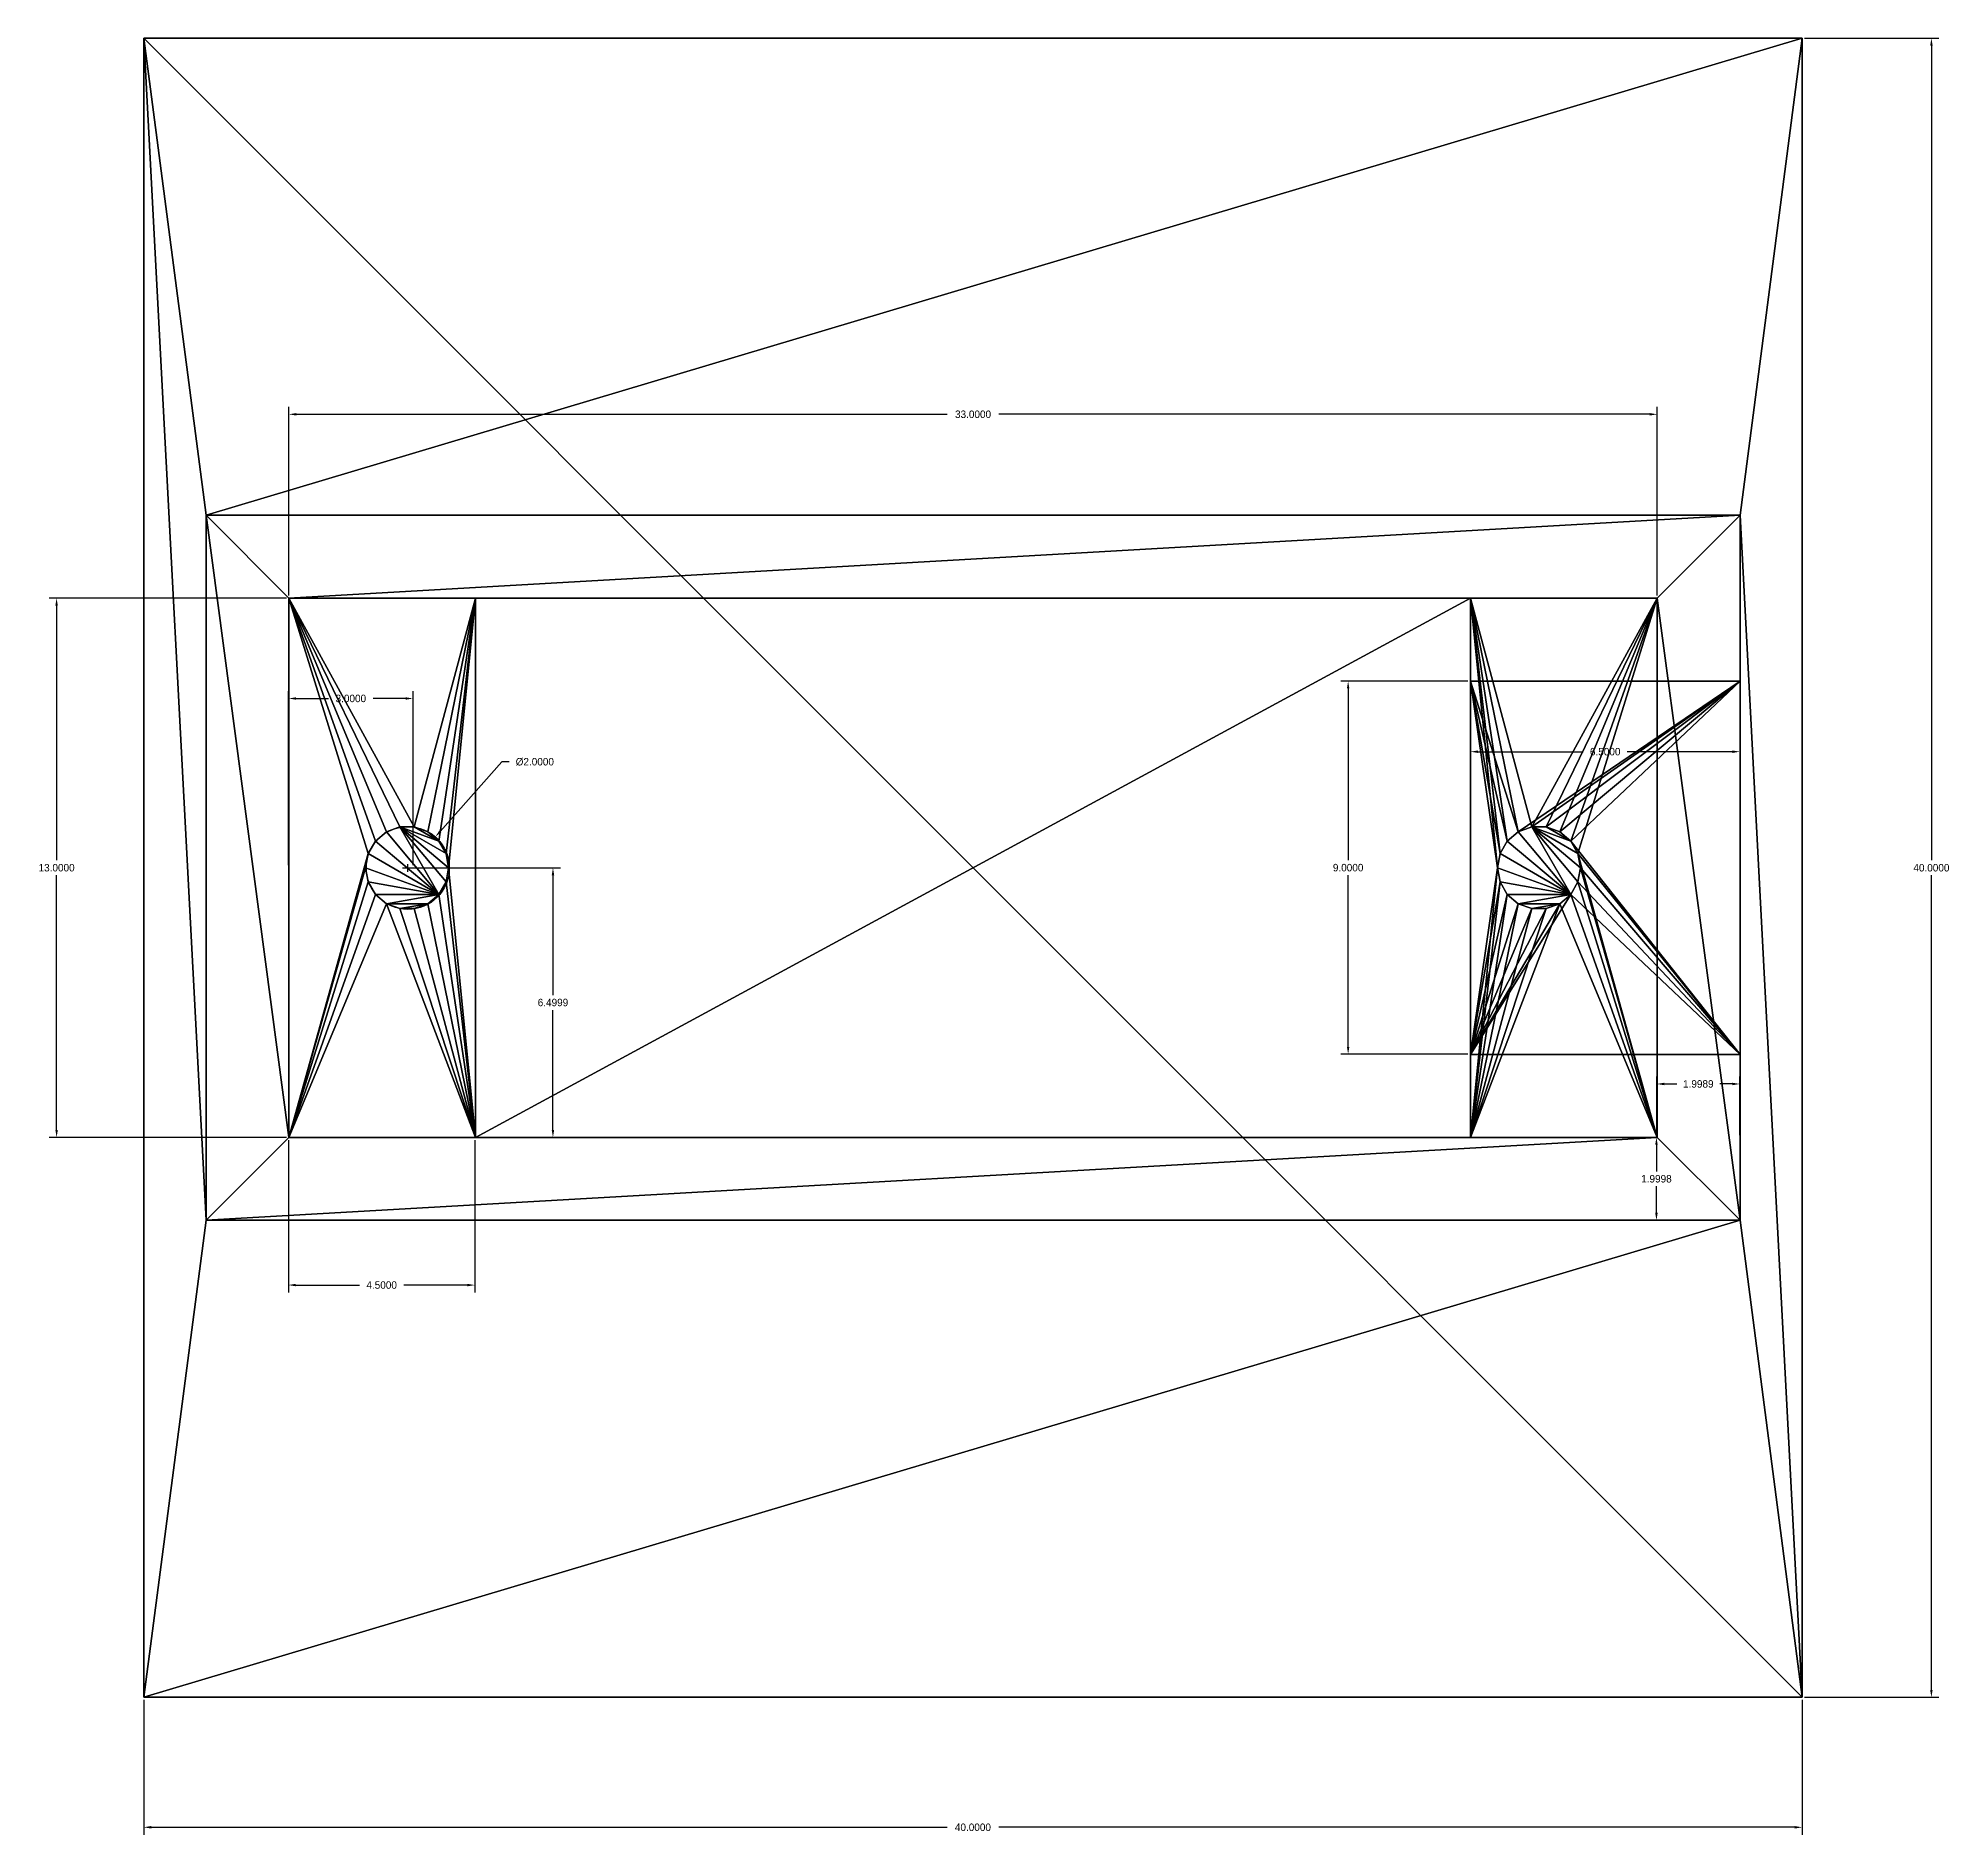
# Model space of a CAD drawing. Header units: millimetres. Extents: x -22.5 to 23.6, y -23.3 to 20.
import ezdxf

# ---------------------------------------------------------------- set-up
doc = ezdxf.new("R2010")
doc.units = ezdxf.units.MM
doc.header["$MEASUREMENT"] = 0
doc.layers.add('Default', color=7, linetype='Continuous', true_color=0x000000)
doc.layers.add('Layer001', color=7, linetype='Continuous', true_color=0x068706)
doc.dimstyles.get("Standard").update_dxf_attribs({"dimtxt": 0.18, "dimasz": 0.18, "dimexe": 0.18, "dimexo": 0.0625, "dimgap": 0.09, "dimtad": 0, "dimtih": 1, "dimtoh": 1, "dimdec": 4, "dimzin": 0, "dimdsep": 46, "dimtxsty": 'Standard', "dimcen": 0.09, "dimadec": 0, "dimazin": 0, "dimtfac": 1, "dimtdec": 4, "dimtofl": 0, "dimtmove": 0, "dimatfit": 3, "dimfxl": 0, "dimtolj": 1, "dimtzin": 0, "dimarcsym": 0})

# ---------------------------------------------------------------- blocks, each defined once
blk = doc.blocks.new('*D1')
at = {"layer": 'Default', "color": 0, "lineweight": -2}
for p, q in [((-16.507, 0.062), (-16.507, 4.261)), ((-13.507, 0.062), (-13.507, 4.261)), ((-16.327, 4.081), (-15.543, 4.081)), ((-13.687, 4.081), (-14.471, 4.081))]:
    blk.add_line(p, q, dxfattribs=at)
at = {"layer": 'Default', "color": 0}
for points in [[(-16.327, 4.111), (-16.327, 4.051), (-16.507, 4.081)], [(-13.687, 4.051), (-13.687, 4.111), (-13.507, 4.081)]]:
    blk.add_solid(points, dxfattribs=at)
at = {"layer": 'Defpoints', "color": 0}
for p in [(-13.507, 4.081), (-16.507, -0.001), (-13.507, -0.001)]:
    blk.add_point(p, dxfattribs=at)
at = {"layer": 'Default', "color": 0, "insert": (-15.007, 4.081), "char_height": 0.18, "attachment_point": 5}
blk.add_mtext('\\A1;3.0000', dxfattribs=at)
blk = doc.blocks.new('*D2')
at = {"layer": 'Default', "color": 0, "lineweight": -2}
for p, q in [((-13.761, 0), (-9.952, 0)), ((-10.132, -0.18), (-10.132, -3.07)), ((-10.132, -6.32), (-10.132, -3.43)), ((-13.761, -6.5), (-9.952, -6.5))]:
    blk.add_line(p, q, dxfattribs=at)
at = {"layer": 'Default', "color": 0}
for points in [[(-10.102, -0.18), (-10.162, -0.18), (-10.132, 0)], [(-10.162, -6.32), (-10.102, -6.32), (-10.132, -6.5)]]:
    blk.add_solid(points, dxfattribs=at)
at = {"layer": 'Defpoints', "color": 0}
for p in [(-13.824, 0), (-10.132, 0), (-13.824, -6.5)]:
    blk.add_point(p, dxfattribs=at)
at = {"layer": 'Default', "color": 0, "insert": (-10.132, -3.25), "char_height": 0.18, "attachment_point": 5}
blk.add_mtext('\\A1;6.4999', dxfattribs=at)
blk = doc.blocks.new('*D3')
at = {"layer": 'Default', "color": 0, "lineweight": -2}
for p, q in [((-16.514, -6.571), (-16.514, -10.242)), ((-12.014, -6.571), (-12.014, -10.242)), ((-16.334, -10.062), (-14.8, -10.062)), ((-12.194, -10.062), (-13.729, -10.062))]:
    blk.add_line(p, q, dxfattribs=at)
at = {"layer": 'Default', "color": 0}
for points in [[(-16.334, -10.032), (-16.334, -10.092), (-16.514, -10.062)], [(-12.194, -10.092), (-12.194, -10.032), (-12.014, -10.062)]]:
    blk.add_solid(points, dxfattribs=at)
at = {"layer": 'Defpoints', "color": 0}
for p in [(-16.514, -6.509), (-12.014, -6.509), (-16.514, -10.062)]:
    blk.add_point(p, dxfattribs=at)
at = {"layer": 'Default', "color": 0, "insert": (-14.264, -10.062), "char_height": 0.18, "attachment_point": 5}
blk.add_mtext('\\A1;4.5000', dxfattribs=at)
blk = doc.blocks.new('*D4')
at = {"layer": 'Default', "color": 0, "lineweight": -2}
for p, q in [((11.997, 4.436), (11.997, 2.618)), ((18.497, 4.436), (18.497, 2.618)), ((12.177, 2.798), (14.716, 2.798)), ((18.317, 2.798), (15.778, 2.798))]:
    blk.add_line(p, q, dxfattribs=at)
at = {"layer": 'Default', "color": 0}
for points in [[(12.177, 2.828), (12.177, 2.768), (11.997, 2.798)], [(18.317, 2.768), (18.317, 2.828), (18.497, 2.798)]]:
    blk.add_solid(points, dxfattribs=at)
at = {"layer": 'Defpoints', "color": 0}
for p in [(11.997, 4.499), (18.497, 4.499), (11.997, 2.798)]:
    blk.add_point(p, dxfattribs=at)
at = {"layer": 'Default', "color": 0, "insert": (15.247, 2.798), "char_height": 0.18, "attachment_point": 5}
blk.add_mtext('\\A1;6.5000', dxfattribs=at)
blk = doc.blocks.new('*D5')
at = {"layer": 'Default', "color": 0, "lineweight": -2}
for p, q in [((16.441, -6.5), (16.303, -6.5)), ((16.483, -6.68), (16.483, -7.32)), ((16.483, -8.32), (16.483, -7.68)), ((16.441, -8.5), (16.303, -8.5))]:
    blk.add_line(p, q, dxfattribs=at)
at = {"layer": 'Default', "color": 0}
for points in [[(16.513, -6.68), (16.453, -6.68), (16.483, -6.5)], [(16.453, -8.32), (16.513, -8.32), (16.483, -8.5)]]:
    blk.add_solid(points, dxfattribs=at)
at = {"layer": 'Defpoints', "color": 0}
for p in [(16.503, -6.5), (16.483, -8.5), (16.503, -8.5)]:
    blk.add_point(p, dxfattribs=at)
at = {"layer": 'Default', "color": 0, "insert": (16.483, -7.5), "char_height": 0.18, "attachment_point": 5}
blk.add_mtext('\\A1;1.9998', dxfattribs=at)
blk = doc.blocks.new('*D6')
at = {"layer": 'Default', "color": 0, "lineweight": -2}
for p, q in [((16.493, -6.451), (16.493, -5.033)), ((18.492, -6.451), (18.492, -5.033)), ((16.673, -5.213), (16.974, -5.213)), ((18.312, -5.213), (18.012, -5.213))]:
    blk.add_line(p, q, dxfattribs=at)
at = {"layer": 'Default', "color": 0}
for points in [[(16.673, -5.183), (16.673, -5.243), (16.493, -5.213)], [(18.312, -5.243), (18.312, -5.183), (18.492, -5.213)]]:
    blk.add_solid(points, dxfattribs=at)
at = {"layer": 'Defpoints', "color": 0}
for p in [(18.492, -5.213), (16.493, -6.514), (18.492, -6.514)]:
    blk.add_point(p, dxfattribs=at)
at = {"layer": 'Default', "color": 0, "insert": (17.493, -5.213), "char_height": 0.18, "attachment_point": 5}
blk.add_mtext('\\A1;1.9989', dxfattribs=at)
blk = doc.blocks.new('*D13')
at = {"layer": 'Default', "color": 0, "lineweight": -2}
for p, q in [((11.931, 4.502), (8.867, 4.502)), ((9.047, 4.322), (9.047, 0.182)), ((9.047, -4.318), (9.047, -0.178)), ((11.931, -4.498), (8.867, -4.498))]:
    blk.add_line(p, q, dxfattribs=at)
at = {"layer": 'Default', "color": 0}
for points in [[(9.077, 4.322), (9.017, 4.322), (9.047, 4.502)], [(9.017, -4.318), (9.077, -4.318), (9.047, -4.498)]]:
    blk.add_solid(points, dxfattribs=at)
at = {"layer": 'Defpoints', "color": 0}
for p in [(9.047, 4.502), (11.994, 4.502), (11.994, -4.498)]:
    blk.add_point(p, dxfattribs=at)
at = {"layer": 'Default', "color": 0, "insert": (9.047, 0.002), "char_height": 0.18, "attachment_point": 5}
blk.add_mtext('\\A1;9.0000', dxfattribs=at)
blk = doc.blocks.new('*D14')
at = {"layer": 'Default', "color": 0, "lineweight": -2}
for p, q in [((20.058, 19.999), (23.295, 19.999)), ((23.115, 19.819), (23.115, 0.179)), ((23.115, -19.821), (23.115, -0.181)), ((20.058, -20.001), (23.295, -20.001))]:
    blk.add_line(p, q, dxfattribs=at)
at = {"layer": 'Default', "color": 0}
for points in [[(23.145, 19.819), (23.085, 19.819), (23.115, 19.999)], [(23.085, -19.821), (23.145, -19.821), (23.115, -20.001)]]:
    blk.add_solid(points, dxfattribs=at)
at = {"layer": 'Defpoints', "color": 0}
for p in [(19.996, 19.999), (23.115, 19.999), (19.996, -20.001)]:
    blk.add_point(p, dxfattribs=at)
at = {"layer": 'Default', "color": 0, "insert": (23.115, -0.001), "char_height": 0.18, "attachment_point": 5}
blk.add_mtext('\\A1;40.0000', dxfattribs=at)
blk = doc.blocks.new('*D15')
at = {"layer": 'Default', "color": 0, "lineweight": -2}
for p, q in [((-20.003, -20.066), (-20.003, -23.315)), ((19.997, -20.066), (19.997, -23.315)), ((-19.823, -23.135), (-0.625, -23.135)), ((19.817, -23.135), (0.618, -23.135))]:
    blk.add_line(p, q, dxfattribs=at)
at = {"layer": 'Default', "color": 0}
for points in [[(-19.823, -23.105), (-19.823, -23.165), (-20.003, -23.135)], [(19.817, -23.165), (19.817, -23.105), (19.997, -23.135)]]:
    blk.add_solid(points, dxfattribs=at)
at = {"layer": 'Defpoints', "color": 0}
for p in [(-20.003, -20.003), (19.997, -20.003), (19.997, -23.135)]:
    blk.add_point(p, dxfattribs=at)
at = {"layer": 'Default', "color": 0, "insert": (-0.003, -23.135), "char_height": 0.18, "attachment_point": 5}
blk.add_mtext('\\A1;40.0000', dxfattribs=at)
blk = doc.blocks.new('*D16')
at = {"layer": 'Default', "color": 0, "lineweight": -2}
for p, q in [((-16.562, 6.5), (-22.284, 6.5)), ((-22.104, 6.32), (-22.104, 0.18)), ((-22.104, -6.32), (-22.104, -0.18)), ((-16.562, -6.5), (-22.284, -6.5))]:
    blk.add_line(p, q, dxfattribs=at)
at = {"layer": 'Default', "color": 0}
for points in [[(-22.074, 6.32), (-22.134, 6.32), (-22.104, 6.5)], [(-22.134, -6.32), (-22.074, -6.32), (-22.104, -6.5)]]:
    blk.add_solid(points, dxfattribs=at)
at = {"layer": 'Defpoints', "color": 0}
for p in [(-22.104, 6.5), (-16.499, 6.5), (-16.499, -6.5)]:
    blk.add_point(p, dxfattribs=at)
at = {"layer": 'Default', "color": 0, "insert": (-22.104, 0), "char_height": 0.18, "attachment_point": 5}
blk.add_mtext('\\A1;13.0000', dxfattribs=at)
blk = doc.blocks.new('*D17')
at = {"layer": 'Default', "color": 0, "lineweight": -2}
for p, q in [((-16.5, 6.562), (-16.5, 11.113)), ((16.5, 6.562), (16.5, 11.113)), ((-16.32, 10.933), (-0.621, 10.933)), ((16.32, 10.933), (0.621, 10.933))]:
    blk.add_line(p, q, dxfattribs=at)
at = {"layer": 'Default', "color": 0}
for points in [[(-16.32, 10.963), (-16.32, 10.903), (-16.5, 10.933)], [(16.32, 10.903), (16.32, 10.963), (16.5, 10.933)]]:
    blk.add_solid(points, dxfattribs=at)
at = {"layer": 'Defpoints', "color": 0}
for p in [(16.5, 10.933), (-16.5, 6.5), (16.5, 6.5)]:
    blk.add_point(p, dxfattribs=at)
at = {"layer": 'Default', "color": 0, "insert": (0, 10.933), "char_height": 0.18, "attachment_point": 5}
blk.add_mtext('\\A1;33.0000', dxfattribs=at)
blk = doc.blocks.new('*D18')
at = {"layer": 'Default', "color": 0, "lineweight": -2}
for p, q in [((-11.367, 2.553), (-12.85, 0.878)), ((-11.187, 2.553), (-11.367, 2.553))]:
    blk.add_line(p, q, dxfattribs=at)
at = {"layer": 'Default', "color": 0}
for p, q in [((-13.633, -0.095), (-13.633, 0.085)), ((-13.723, -0.005), (-13.543, -0.005))]:
    blk.add_line(p, q, dxfattribs=at)
blk.add_solid([(-12.873, 0.898), (-12.828, 0.858), (-12.97, 0.743)], dxfattribs=at)
at = {"layer": 'Defpoints', "color": 0}
for p in [(-12.97, 0.743), (-14.295, -0.754)]:
    blk.add_point(p, dxfattribs=at)
at = {"layer": 'Default', "color": 0, "insert": (-10.57, 2.553), "char_height": 0.18, "attachment_point": 5}
blk.add_mtext('\\A1;%%c2.0000', dxfattribs=at)

msp = doc.modelspace()

# ---------------------------------------------------------------- linework, layer by layer
at = {"layer": 'Default'}
msp.add_circle((-13.63252, -0.00522), 0.99999, dxfattribs=at)

# ---------------------------------------------------------------- dimensions: what is measured, and where the dimension line sits
for base, p1, p2, picture, middle in [((23.11482, 19.99897), (19.99592, -20.00103), (19.99592, 19.99897), '*D14', (23.11482, -0.00103)), ((-22.10406, 6.49958), (-16.49945, -6.50041), (-16.49945, 6.49958), '*D16', (-22.10406, -0.00042)), ((9.04662, 4.50196), (11.994, -4.49806), (11.994, 4.50196), '*D13', (9.04662, 0.00195)), ((-10.13214, -0.0003), (-13.82367, -6.50024), (-13.82367, -0.0003), '*D2', (-10.13214, -3.25027)), ((16.48254, -8.50026), (16.50303, -6.50046), (16.50303, -8.50026), '*D5', (16.48254, -7.50036))]:
    dim = msp.add_linear_dim(base=base, p1=p1, p2=p2, angle=90, dimstyle='Standard', dxfattribs=at)
    dim.commit()
    dim.dimension.update_dxf_attribs({"geometry": picture, "text_midpoint": middle})
for base, p1, p2, picture, middle in [((16.50005, 10.93303), (-16.49994, 6.49997), (16.50005, 6.49997), '*D17', (0.00005, 10.93303)), ((-13.50706, 4.08124), (-16.50707, -0.00063), (-13.50706, -0.00063), '*D1', (-15.00706, 4.08124)), ((11.99698, 2.79808), (18.49695, 4.49884), (11.99698, 4.49884), '*D4', (15.24697, 2.79808)), ((18.49243, -5.2125), (16.49349, -6.51395), (18.49243, -6.51395), '*D6', (17.49296, -5.2125)), ((-16.51449, -10.06207), (-12.01445, -6.50861), (-16.51449, -6.50861), '*D3', (-14.26447, -10.06207)), ((19.99663, -23.13516), (-20.00339, -20.003), (19.99663, -20.003), '*D15', (-0.00338, -23.13516))]:
    dim = msp.add_linear_dim(base=base, p1=p1, p2=p2, dimstyle='Standard', dxfattribs=at)
    dim.commit()
    dim.dimension.update_dxf_attribs({"geometry": picture, "text_midpoint": middle})
dim = msp.add_diameter_dim_2p(p1=(-14.29541, -0.75392), p2=(-12.96963, 0.74348), dimstyle='Standard', override={"dimtad": 0, "dimtofl": 0}, dxfattribs=at)
dim.commit()
dim.dimension.update_dxf_attribs({"geometry": '*D18', "text_midpoint": (-10.57035, 2.553), "dimtype": 163})

# ---------------------------------------------------------------- meshes
at = {"layer": 'Layer001', "color": 156, "true_color": 0x083d8a}
mesh = msp.add_polyface(dxfattribs=at)
corners = [(-18.5, 8.5, 22), (-18.5, 8.5, 2), (-18.5, -8.5, 2), (-14.58969, -0.34201, 19), (-14.58969, -0.34201, 2), (-14.65, 0.00001, 2), (-14.41604, -0.64278, 2), (-14.15, -0.86602, 19), (-14.15, -0.86602, 2), (-13.82365, -0.9848, 19), (-13.82365, -0.9848, 2), (-13.47635, -0.9848, 2), (-13.15, -0.86602, 19), (-13.15, -0.86602, 2), (-12.88396, -0.64278, 2), (-12.71031, -0.34201, 2), (-12.88396, -0.64278, 19), (-13.15, -0.86602, 2), (-13.82365, -0.9848, 2), (-13.47635, -0.9848, 2), (-20, 20), (-20, -20), (-20, -20, 2), (-14.65, 0.00001, 19), (-14.41604, -0.64278, 19), (-13.47635, -0.9848, 19), (-12.71031, -0.34201, 19), (-18.5, -8.5, 2), (-20, 20, 2), (-20, -20, 2), (-16.5, -6.5, 22), (-18.5, 8.5, 22), (-18.5, -8.5, 22), (-12, -6.5, 19), (-16.5, -6.5, 19), (-16.5, -6.5, 22), (-12, -6.5, 19), (-12.88396, -0.64278, 19), (-13.15, -0.86602, 19), (-13.47635, -0.9848, 19), (-13.82365, -0.9848, 19), (-14.15, -0.86602, 19), (-16.5, -6.5, 19), (-14.41604, -0.64278, 19), (-14.58969, -0.34201, 19), (-14.65, 0.00001, 19), (-14.58969, 0.34203, 19), (-12.88396, -0.64278, 2), (-14.58969, 0.34203, 2), (-14.65, 0.00001, 2), (-14.58969, -0.34201, 2), (-14.41604, -0.64278, 2), (-14.15, -0.86602, 2)]
mesh.append_faces([[corners[k] for k in face] for face in [(0, 1, 2, 2), (3, 4, 5, 5), (6, 4, 3, 3), (7, 8, 6, 6), (9, 10, 8, 8), (11, 10, 9, 9), (12, 13, 11, 11), (14, 13, 12, 12), (15, 14, 16, 16), (17, 18, 19, 19), (20, 21, 22, 22), (5, 23, 3, 3), (3, 24, 6, 6), (6, 24, 7, 7), (8, 7, 9, 9), (9, 25, 11, 11), (11, 25, 12, 12), (12, 16, 14, 14), (16, 26, 15, 15), (27, 28, 29, 29), (30, 31, 32, 32), (33, 34, 35, 35), (36, 37, 38, 38), (36, 38, 39, 39), (36, 39, 40, 40), (36, 40, 41, 41), (42, 36, 41, 41), (42, 41, 43, 43), (42, 43, 44, 44), (42, 44, 45, 45), (42, 45, 46, 46), (47, 48, 49, 49), (47, 49, 50, 50), (47, 50, 51, 51), (47, 51, 52, 52), (17, 47, 52, 52), (17, 52, 18, 18)]], dxfattribs={"color": 156})
mesh = msp.add_polyface(dxfattribs=at)
corners = [(20, -20, 2), (-20, -20, 2), (-20, -20), (20, -20), (-20, -20), (-20, 20), (-18.5, -8.5, 2), (18.5, -8.5, 2), (18.5, -8.5, 22), (-12, -6.5, 2), (12, -6.5, 2), (12, 6.5, 2), (-12, -6.5, 19), (-12, -6.5, 2), (-12, 6.5, 2), (12.71031, -0.34201, 10.5), (12.65, 0.00001, 10.5), (12.65, 0.00001, 19), (12.71031, -0.34201, 6.5), (12.71031, -0.34201, 2), (12.65, 0.00001, 2), (-12.65, 0.00001, 2), (-12.71031, -0.34201, 2), (-12.71031, -0.34201, 19), (-16.5, -6.5, 22), (-18.5, -8.5, 22), (16.5, -6.5, 22), (12, -6.5, 19), (12, -4.5, 6.5), (12, -6.5, 2), (20, -20), (-18.5, -8.5, 22), (12.65, 0.00001, 6.5), (-12.65, 0.00001, 19), (18.5, -8.5, 2), (-18.5, -8.5, 2), (-20, -20, 2), (20, -20, 2), (18.5, -8.5, 22), (12, 4.5, 10.5), (12, -4.5, 10.5), (12, 6.5, 2), (12, -6.5, 2), (-12, -6.5, 2), (-12, -6.5, 19), (12, -6.5, 19), (-16.5, -6.5, 22), (16.5, -6.5, 22), (12.65, 0.00001, 19), (12, 6.5, 19), (12, -6.5, 19), (12.71031, -0.34201, 19), (12.88396, -0.64278, 19), (13.15, -0.86602, 19), (13.47635, -0.9848, 19), (-12, -6.5, 19), (-12.65, 0.00001, 19), (-12.71031, -0.34201, 19), (-12.88396, -0.64278, 19), (12, -4.5, 10.5), (12.65, 0.00001, 10.5), (12.71031, -0.34201, 10.5), (12.88396, -0.64278, 10.5), (12.65, 0.00001, 6.5), (12, 4.5, 6.5), (12, -4.5, 6.5), (12.71031, -0.34201, 6.5), (12.88396, -0.64278, 6.5), (13.15, -0.86602, 6.5), (13.47635, -0.9848, 6.5)]
mesh.append_faces([[corners[k] for k in face] for face in [(0, 1, 2, 2), (3, 4, 5, 5), (6, 7, 8, 8), (9, 10, 11, 11), (12, 13, 14, 14), (15, 16, 17, 17), (18, 19, 20, 20), (21, 22, 23, 23), (24, 25, 26, 26), (27, 28, 29, 29), (2, 30, 0, 0), (8, 31, 6, 6), (20, 32, 18, 18), (23, 33, 21, 21), (34, 35, 36, 36), (34, 36, 37, 37), (25, 38, 26, 26), (27, 39, 40, 40), (27, 40, 28, 28), (28, 41, 29, 29), (42, 43, 44, 44), (45, 42, 44, 44), (44, 46, 47, 47), (45, 44, 47, 47), (48, 49, 50, 50), (51, 48, 50, 50), (52, 51, 50, 50), (53, 52, 50, 50), (54, 53, 50, 50), (55, 56, 57, 57), (55, 57, 58, 58), (59, 60, 61, 61), (59, 61, 62, 62), (63, 64, 65, 65), (66, 63, 65, 65), (67, 66, 65, 65), (68, 67, 65, 65), (69, 68, 65, 65)]], dxfattribs={"color": 156})
mesh = msp.add_polyface(dxfattribs=at)
corners = [(-20, -20, 2), (-20, 20, 2), (-20, 20), (-16.5, -6.5, 22), (-16.5, -6.5, 19), (-16.5, 6.5, 19), (-12.88396, 0.64279, 19), (-12.88396, 0.64279, 2), (-12.71031, 0.34203, 2), (-13.15, 0.86603, 19), (-13.15, 0.86603, 2), (-13.47635, 0.98481, 19), (-13.47635, 0.98481, 2), (-13.82365, 0.98481, 19), (-13.82365, 0.98481, 2), (-14.15, 0.86603, 2), (-14.41604, 0.64279, 2), (-14.15, 0.86603, 19), (-14.58969, 0.34203, 19), (-14.58969, 0.34203, 2), (-14.65, 0.00001, 19), (-14.65, 0.00001, 2), (-12, 6.5, 19), (-16.5, 6.5, 22), (-16.5, 6.5, 19), (-16.5, 6.5, 19), (-13.47635, 0.98481, 19), (-12, 6.5, 19), (-18.5, -8.5, 2), (-18.5, -8.5, 22), (-18.5, 8.5, 22), (-16.5, 6.5, 22), (-14.41604, 0.64279, 19), (-20, 20, 2), (-18.5, -8.5, 2), (-18.5, 8.5, 2), (-16.5, -6.5, 22), (-16.5, 6.5, 22), (-18.5, 8.5, 22), (-16.5, -6.5, 19), (-14.58969, 0.34203, 19), (-14.41604, 0.64279, 19), (-14.15, 0.86603, 19), (-13.82365, 0.98481, 19), (-12.88396, 0.64279, 2), (-13.15, 0.86603, 2), (-13.47635, 0.98481, 2), (-13.82365, 0.98481, 2), (-12.71031, 0.34203, 2), (-12.65, 0.00001, 2), (-12.71031, -0.34201, 2), (-12.88396, -0.64278, 2), (-14.15, 0.86603, 2), (-14.41604, 0.64279, 2), (-14.58969, 0.34203, 2)]
mesh.append_faces([[corners[k] for k in face] for face in [(0, 1, 2, 2), (3, 4, 5, 5), (6, 7, 8, 8), (9, 10, 7, 7), (11, 12, 10, 10), (13, 14, 12, 12), (15, 14, 13, 13), (16, 15, 17, 17), (18, 19, 16, 16), (20, 21, 19, 19), (22, 23, 24, 24), (25, 26, 27, 27), (28, 29, 30, 30), (5, 31, 3, 3), (7, 6, 9, 9), (10, 9, 11, 11), (12, 11, 13, 13), (13, 17, 15, 15), (17, 32, 16, 16), (16, 32, 18, 18), (19, 18, 20, 20), (33, 34, 35, 35), (36, 37, 38, 38), (25, 39, 40, 40), (25, 40, 41, 41), (25, 41, 42, 42), (25, 42, 43, 43), (25, 43, 26, 26), (44, 45, 46, 46), (44, 46, 47, 47), (48, 44, 47, 47), (49, 48, 47, 47), (50, 49, 47, 47), (51, 50, 47, 47), (51, 47, 52, 52), (51, 52, 53, 53), (51, 53, 54, 54)]], dxfattribs={"color": 156})
mesh = msp.add_polyface(dxfattribs=at)
corners = [(-20, 20, 2), (20, 20, 2), (20, 20), (18.5, 8.5, 2), (-18.5, 8.5, 2), (-18.5, 8.5, 22), (12.65, 0.00001, 10.5), (12.71031, 0.34203, 10.5), (12.71031, 0.34203, 19), (-12.71031, 0.34203, 19), (-12.71031, 0.34203, 2), (-12.65, 0.00001, 2), (18.5, 8.5, 2), (20, 20, 2), (-18.5, 8.5, 2), (-20, 20), (-20, 20), (20, 20), (20, -20), (18.5, 8.5, 22), (12, 6.5, 2), (-12, 6.5, 2), (-12, -6.5, 2), (-12, 6.5, 2), (-12, 6.5, 19), (-12, -6.5, 19), (12.65, 0.00001, 19), (12.71031, 0.34203, 6.5), (12.65, 0.00001, 6.5), (12.65, 0.00001, 2), (-12.65, 0.00001, 19), (-12.88396, 0.64279, 19), (-20, 20, 2), (-16.5, 6.5, 22), (16.5, 6.5, 22), (18.5, 8.5, 22), (-18.5, 8.5, 22), (12, 6.5, 19), (12, 4.5, 6.5), (12, 4.5, 10.5), (12, -6.5, 19), (12, 6.5, 2), (12, -4.5, 6.5), (-12, 6.5, 2), (12, 6.5, 2), (12, 6.5, 19), (-12, 6.5, 19), (16.5, 6.5, 22), (-16.5, 6.5, 22), (12, 6.5, 19), (12.65, 0.00001, 19), (12.71031, 0.34203, 19), (12.88396, 0.64279, 19), (-12, -6.5, 19), (-12, 6.5, 19), (-12.65, 0.00001, 19), (-12.71031, 0.34203, 19), (-12.88396, 0.64279, 19), (-13.15, 0.86603, 19), (-13.47635, 0.98481, 19), (12, -4.5, 10.5), (12, 4.5, 10.5), (12.65, 0.00001, 10.5), (12.71031, 0.34203, 10.5), (12.88396, 0.64279, 10.5), (13.15, 0.86603, 10.5), (12, 4.5, 6.5), (12.65, 0.00001, 6.5), (12.71031, 0.34203, 6.5), (12.88396, 0.64279, 6.5)]
mesh.append_faces([[corners[k] for k in face] for face in [(0, 1, 2, 2), (3, 4, 5, 5), (6, 7, 8, 8), (9, 10, 11, 11), (12, 13, 14, 14), (2, 15, 0, 0), (16, 17, 18, 18), (5, 19, 3, 3), (20, 21, 22, 22), (23, 24, 25, 25), (8, 26, 6, 6), (27, 28, 29, 29), (11, 30, 9, 9), (10, 9, 31, 31), (13, 32, 14, 14), (33, 34, 35, 35), (33, 35, 36, 36), (37, 38, 39, 39), (40, 37, 39, 39), (38, 37, 41, 41), (42, 38, 41, 41), (43, 44, 45, 45), (46, 43, 45, 45), (45, 47, 48, 48), (46, 45, 48, 48), (49, 50, 51, 51), (49, 51, 52, 52), (53, 54, 55, 55), (56, 55, 54, 54), (57, 56, 54, 54), (58, 57, 54, 54), (59, 58, 54, 54), (60, 61, 62, 62), (63, 62, 61, 61), (64, 63, 61, 61), (65, 64, 61, 61), (66, 67, 68, 68), (66, 68, 69, 69)]], dxfattribs={"color": 156})
mesh = msp.add_polyface(dxfattribs=at)
corners = [(20, 20, 2), (20, -20, 2), (20, -20), (18.5, -4.5, 6.5), (12, -4.5, 6.5), (12, -4.5, 10.5), (13.82365, -0.9848, 10.5), (13.47635, -0.9848, 10.5), (13.47635, -0.9848, 19), (13.82365, -0.9848, 6.5), (13.82365, -0.9848, 2), (13.47635, -0.9848, 2), (12, -6.5, 19), (16.5, -6.5, 22), (16.5, -6.5, 19), (18.5, -4.5, 10.5), (13.82365, -0.9848, 19), (13.47635, -0.9848, 6.5), (18.5, 8.5, 2), (18.5, -8.5, 2), (20, -20, 2), (18.5, -8.5, 22), (18.5, -4.5, 10.5), (18.5, 4.5, 10.5), (18.5, -4.5, 6.5), (18.5, -8.5, 2), (18.5, 4.5, 6.5), (18.5, -8.5, 22), (16.5, 6.5, 22), (16.5, -6.5, 22), (13.82365, -0.9848, 19), (13.47635, -0.9848, 19), (12, -6.5, 19), (14.15, -0.86602, 19), (16.5, -6.5, 19), (14.41604, -0.64278, 19), (14.58969, -0.34201, 19), (14.65, 0.00001, 19), (14.58969, 0.34203, 19), (12, -4.5, 10.5), (12.88396, -0.64278, 10.5), (13.15, -0.86602, 10.5), (13.47635, -0.9848, 10.5), (13.82365, -0.9848, 10.5), (14.15, -0.86602, 10.5), (14.41604, -0.64278, 10.5), (18.5, -4.5, 10.5), (14.58969, -0.34201, 10.5), (14.65, 0.00001, 10.5), (13.82365, -0.9848, 6.5), (13.47635, -0.9848, 6.5), (12, -4.5, 6.5), (14.15, -0.86602, 6.5), (14.41604, -0.64278, 6.5), (18.5, -4.5, 6.5), (14.58969, -0.34201, 6.5), (14.65, 0.00001, 6.5), (14.58969, 0.34203, 6.5), (14.41604, 0.64279, 6.5)]
mesh.append_faces([[corners[k] for k in face] for face in [(0, 1, 2, 2), (3, 4, 5, 5), (6, 7, 8, 8), (9, 10, 11, 11), (12, 13, 14, 14), (5, 15, 3, 3), (8, 16, 6, 6), (11, 17, 9, 9), (18, 19, 20, 20), (21, 22, 23, 23), (24, 22, 21, 21), (24, 21, 25, 25), (26, 24, 25, 25), (27, 28, 29, 29), (30, 31, 32, 32), (33, 30, 32, 32), (33, 32, 34, 34), (35, 33, 34, 34), (36, 35, 34, 34), (37, 36, 34, 34), (38, 37, 34, 34), (39, 40, 41, 41), (39, 41, 42, 42), (39, 42, 43, 43), (39, 43, 44, 44), (39, 44, 45, 45), (46, 39, 45, 45), (46, 45, 47, 47), (46, 47, 48, 48), (49, 50, 51, 51), (52, 49, 51, 51), (53, 52, 51, 51), (53, 51, 54, 54), (55, 53, 54, 54), (56, 55, 54, 54), (57, 56, 54, 54), (58, 57, 54, 54)]], dxfattribs={"color": 156})
mesh = msp.add_polyface(dxfattribs=at)
corners = [(18.5, 4.5, 10.5), (12, 4.5, 10.5), (12, 4.5, 6.5), (13.47635, 0.98481, 19), (13.47635, 0.98481, 10.5), (13.82365, 0.98481, 10.5), (13.15, 0.86603, 10.5), (13.82365, 0.98481, 6.5), (13.82365, 0.98481, 2), (14.15, 0.86603, 2), (13.47635, 0.98481, 6.5), (13.47635, 0.98481, 2), (18.5, 8.5, 22), (18.5, 4.5, 6.5), (18.5, 8.5, 2), (13.47635, 0.98481, 19), (12, 6.5, 19), (13.15, 0.86603, 19), (18.5, 4.5, 10.5), (13.15, 0.86603, 10.5), (12, 4.5, 10.5), (13.15, 0.86603, 6.5), (12, 4.5, 6.5), (12.88396, 0.64279, 6.5), (20, -20), (20, 20), (20, 20, 2), (18.5, 4.5, 6.5), (14.15, 0.86603, 19), (13.82365, 0.98481, 19), (14.15, 0.86603, 6.5), (18.5, 8.5, 2), (20, -20, 2), (20, 20, 2), (18.5, -8.5, 22), (18.5, 4.5, 10.5), (18.5, -8.5, 2), (16.5, 6.5, 22), (18.5, -8.5, 22), (18.5, 8.5, 22), (12, 6.5, 19), (16.5, 6.5, 19), (16.5, 6.5, 22), (14.58969, 0.34203, 19), (16.5, -6.5, 19), (16.5, 6.5, 19), (14.41604, 0.64279, 19), (14.15, 0.86603, 19), (13.82365, 0.98481, 19), (12.88396, 0.64279, 19), (14.41604, 0.64279, 10.5), (14.15, 0.86603, 10.5), (13.82365, 0.98481, 10.5), (13.47635, 0.98481, 10.5), (14.41604, 0.64279, 6.5), (18.5, -4.5, 6.5), (18.5, 4.5, 6.5), (14.15, 0.86603, 6.5), (13.82365, 0.98481, 6.5), (13.47635, 0.98481, 6.5)]
mesh.append_faces([[corners[k] for k in face] for face in [(0, 1, 2, 2), (3, 4, 5, 5), (6, 4, 3, 3), (7, 8, 9, 9), (10, 11, 8, 8), (12, 13, 14, 14), (15, 16, 17, 17), (18, 19, 20, 20), (21, 22, 23, 23), (24, 25, 26, 26), (2, 27, 0, 0), (28, 29, 5, 5), (5, 29, 3, 3), (9, 30, 7, 7), (8, 7, 10, 10), (31, 32, 33, 33), (12, 34, 35, 35), (12, 35, 13, 13), (13, 36, 14, 14), (37, 38, 39, 39), (40, 41, 42, 42), (43, 44, 45, 45), (46, 43, 45, 45), (47, 46, 45, 45), (48, 47, 45, 45), (15, 48, 45, 45), (15, 45, 16, 16), (16, 49, 17, 17), (18, 50, 51, 51), (18, 51, 52, 52), (18, 52, 53, 53), (18, 53, 19, 19), (54, 55, 56, 56), (57, 54, 56, 56), (58, 57, 56, 56), (59, 58, 56, 56), (21, 59, 56, 56), (21, 56, 22, 22)]], dxfattribs={"color": 156})
mesh = msp.add_polyface(dxfattribs=at)
corners = [(16.5, 6.5, 22), (16.5, 6.5, 19), (16.5, -6.5, 19), (14.58969, 0.34203, 19), (14.58969, 0.34203, 10.5), (14.65, 0.00001, 10.5), (14.41604, 0.64279, 10.5), (14.15, 0.86603, 19), (14.15, 0.86603, 10.5), (13.82365, 0.98481, 10.5), (12.88396, 0.64279, 10.5), (13.15, 0.86603, 10.5), (13.15, 0.86603, 19), (12.71031, 0.34203, 19), (12.71031, 0.34203, 10.5), (14.58969, 0.34203, 2), (14.65, 0.00001, 2), (14.65, 0.00001, 6.5), (14.41604, 0.64279, 6.5), (14.41604, 0.64279, 2), (14.15, 0.86603, 2), (13.15, 0.86603, 6.5), (13.15, 0.86603, 2), (13.47635, 0.98481, 2), (12.88396, 0.64279, 6.5), (12.88396, 0.64279, 2), (12.71031, 0.34203, 6.5), (12.71031, 0.34203, 2), (12.65, 0.00001, 2), (16.5, -6.5, 22), (14.65, 0.00001, 19), (14.41604, 0.64279, 19), (13.47635, 0.98481, 19), (12.88396, 0.64279, 19), (14.58969, 0.34203, 6.5), (14.15, 0.86603, 6.5), (13.47635, 0.98481, 6.5), (18.5, 4.5, 10.5), (18.5, -4.5, 10.5), (14.41604, 0.64279, 10.5), (14.41604, 0.64279, 2), (14.15, 0.86603, 2), (13.82365, 0.98481, 2), (13.47635, 0.98481, 2), (14.58969, 0.34203, 2), (14.65, 0.00001, 2), (14.58969, -0.34201, 2), (14.41604, -0.64278, 2), (13.15, 0.86603, 2), (12.88396, 0.64279, 2), (12.71031, 0.34203, 2)]
mesh.append_faces([[corners[k] for k in face] for face in [(0, 1, 2, 2), (3, 4, 5, 5), (6, 4, 3, 3), (7, 8, 6, 6), (9, 8, 7, 7), (10, 11, 12, 12), (13, 14, 10, 10), (15, 16, 17, 17), (18, 19, 15, 15), (20, 19, 18, 18), (21, 22, 23, 23), (24, 25, 22, 22), (26, 27, 25, 25), (28, 27, 26, 26), (2, 29, 0, 0), (5, 30, 3, 3), (3, 31, 6, 6), (6, 31, 7, 7), (32, 12, 11, 11), (12, 33, 10, 10), (10, 33, 13, 13), (17, 34, 15, 15), (15, 34, 18, 18), (18, 35, 20, 20), (23, 36, 21, 21), (22, 21, 24, 24), (25, 24, 26, 26), (37, 38, 39, 39), (40, 41, 42, 42), (40, 42, 43, 43), (44, 40, 43, 43), (45, 44, 43, 43), (46, 45, 43, 43), (47, 46, 43, 43), (47, 43, 48, 48), (47, 48, 49, 49), (47, 49, 50, 50)]], dxfattribs={"color": 156})
mesh = msp.add_polyface(dxfattribs=at)
corners = [(14.65, 0.00001, 19), (14.65, 0.00001, 10.5), (14.58969, -0.34201, 10.5), (12.88396, -0.64278, 19), (12.88396, -0.64278, 10.5), (12.71031, -0.34201, 10.5), (13.15, -0.86602, 10.5), (13.47635, -0.9848, 19), (13.47635, -0.9848, 10.5), (14.15, -0.86602, 19), (14.15, -0.86602, 10.5), (13.82365, -0.9848, 10.5), (14.41604, -0.64278, 10.5), (14.58969, -0.34201, 19), (14.65, 0.00001, 6.5), (14.65, 0.00001, 2), (14.58969, -0.34201, 2), (12.88396, -0.64278, 2), (12.71031, -0.34201, 2), (12.71031, -0.34201, 6.5), (13.15, -0.86602, 2), (12.88396, -0.64278, 6.5), (13.47635, -0.9848, 6.5), (13.47635, -0.9848, 2), (14.15, -0.86602, 6.5), (14.15, -0.86602, 2), (13.82365, -0.9848, 2), (14.41604, -0.64278, 2), (14.58969, -0.34201, 6.5), (14.15, -0.86602, 2), (13.47635, -0.9848, 2), (13.82365, -0.9848, 2), (12.65, 0.00001, 19), (12.71031, -0.34201, 19), (13.15, -0.86602, 19), (13.82365, -0.9848, 19), (14.41604, -0.64278, 19), (13.15, -0.86602, 6.5), (13.82365, -0.9848, 6.5), (14.41604, -0.64278, 6.5), (18.5, -4.5, 10.5), (14.65, 0.00001, 10.5), (14.58969, 0.34203, 10.5), (14.41604, 0.64279, 10.5), (14.41604, -0.64278, 2), (12.71031, 0.34203, 2), (12.65, 0.00001, 2), (12.71031, -0.34201, 2), (12.88396, -0.64278, 2), (13.15, -0.86602, 2)]
mesh.append_faces([[corners[k] for k in face] for face in [(0, 1, 2, 2), (3, 4, 5, 5), (6, 4, 3, 3), (7, 8, 6, 6), (9, 10, 11, 11), (12, 10, 9, 9), (13, 2, 12, 12), (14, 15, 16, 16), (17, 18, 19, 19), (20, 17, 21, 21), (22, 23, 20, 20), (24, 25, 26, 26), (27, 25, 24, 24), (28, 16, 27, 27), (29, 30, 31, 31), (2, 13, 0, 0), (32, 33, 5, 5), (5, 33, 3, 3), (3, 34, 6, 6), (6, 34, 7, 7), (11, 35, 9, 9), (9, 36, 12, 12), (12, 36, 13, 13), (16, 28, 14, 14), (19, 21, 17, 17), (21, 37, 20, 20), (20, 37, 22, 22), (26, 38, 24, 24), (24, 39, 27, 27), (27, 39, 28, 28), (40, 41, 42, 42), (40, 42, 43, 43), (44, 45, 46, 46), (44, 46, 47, 47), (44, 47, 48, 48), (44, 48, 49, 49), (29, 44, 49, 49), (29, 49, 30, 30)]], dxfattribs={"color": 156})

doc.saveas('drawing.dxf')
